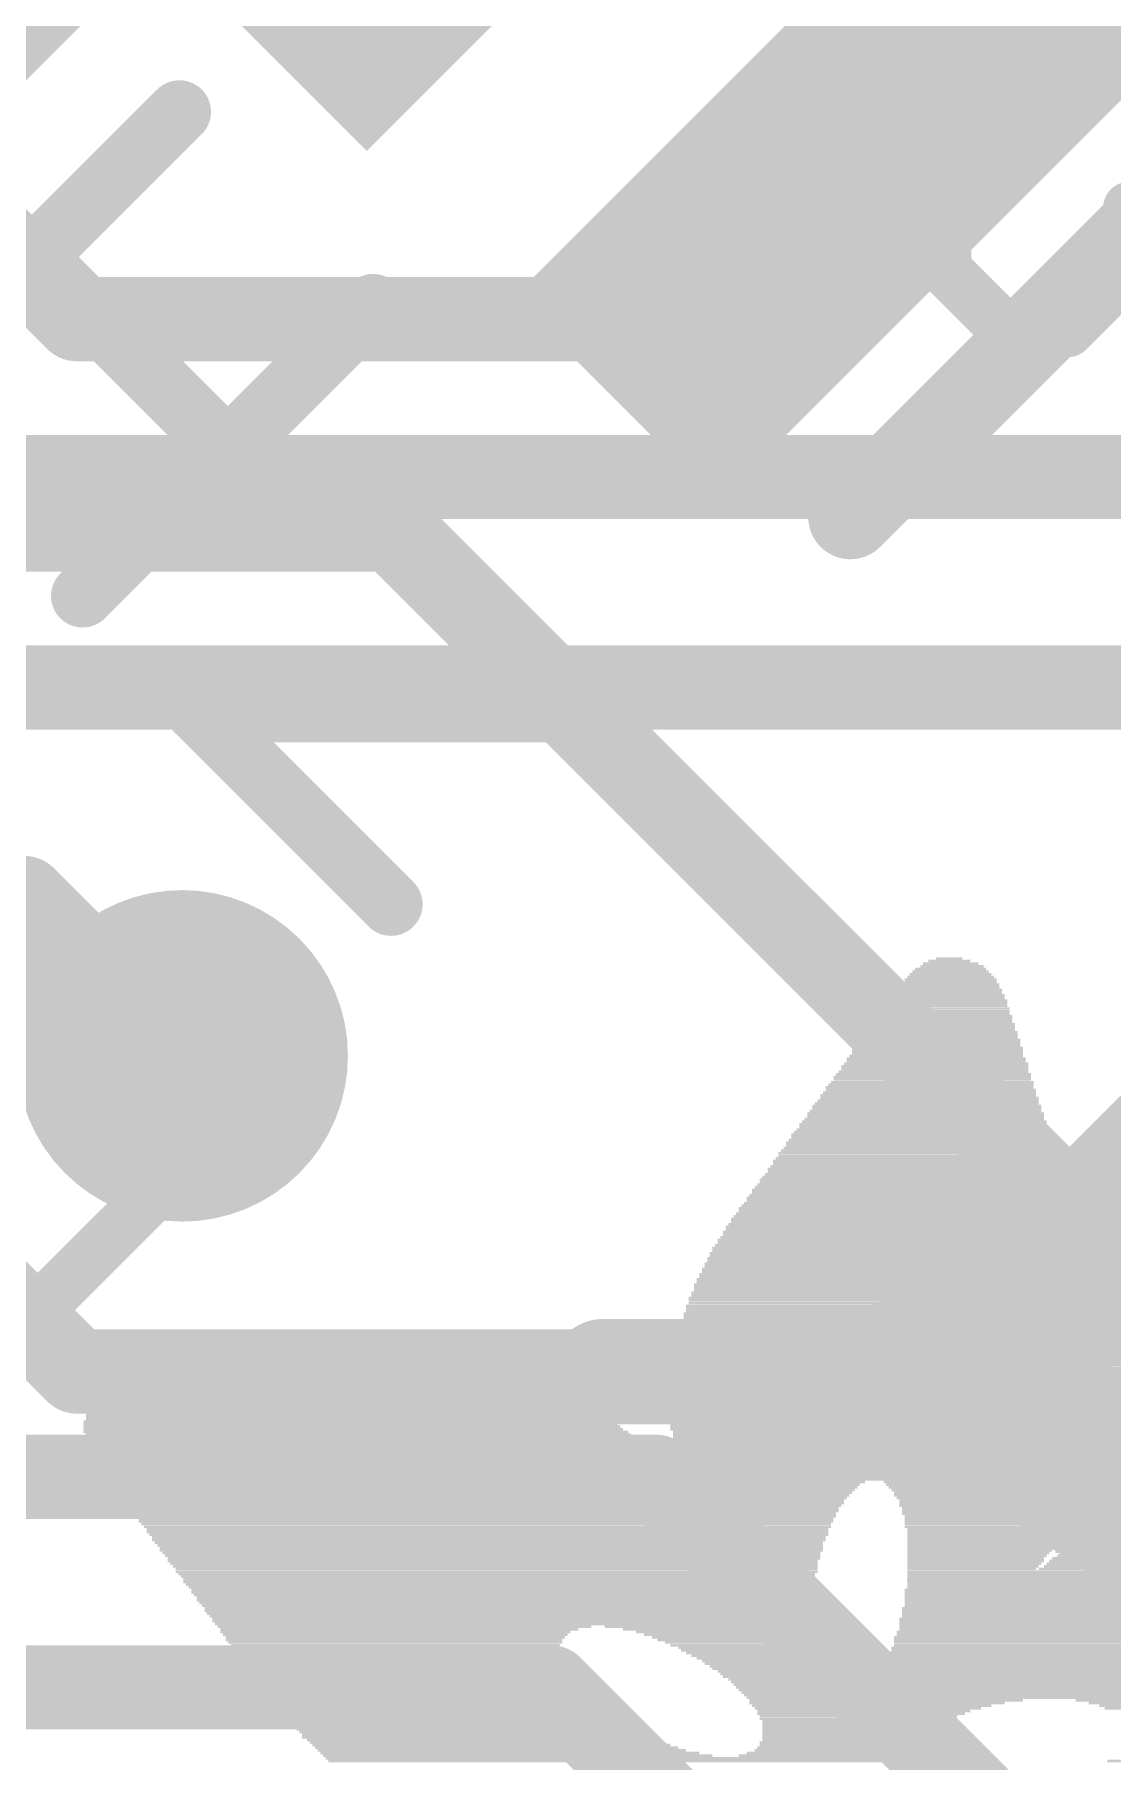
# Model space of a CAD drawing. Extents: x -0.1 to 35.7, y -0.1 to 17.9.
# Drawn here: x 24.028 to 26.629, y 7.568 to 11.736 of the extents above; entities that cross this region are included whole.
import ezdxf

# ---------------------------------------------------------------- set-up
doc = ezdxf.new("R2010")
doc.units = 0
for name, color, linetype in [('1', 12, 'CONTINUOUS'), ('16', 132, 'CONTINUOUS'), ('18', 110, 'CONTINUOUS'), ('21', 40, 'CONTINUOUS'), ('22', 6, 'CONTINUOUS')]:
    doc.layers.add(name, color=color, linetype=linetype)

# ---------------------------------------------------------------- blocks, each defined once
blk = doc.blocks.new('RECT')
blk.add_solid([(-0.5, -0.5), (0.5, -0.5), (-0.5, 0.5), (0.5, 0.5)])
blk = doc.blocks.new('ROUNDV')
at = {"const_width": 0.5}
blk.add_lwpolyline([(0, -0.25, 1), (0, 0.25, 1), (0, -0.25)], format="xyb", dxfattribs=at)

msp = doc.modelspace()

# ---------------------------------------------------------------- linework, layer by layer
at = {"layer": '1', "const_width": 0.2032}
for points in [[(23.5585, 11.6205), (24.13, 11.049)], [(25.6257, 11.049), (26.0317, 11.4551)], [(24.13, 11.049), (25.6257, 11.049)], [(23.6564, 10.541), (24.892, 10.541)], [(24.892, 10.541), (27.559, 7.874)], [(23.656, 9.8334), (24.2184, 9.271)], [(24.2184, 9.271), (24.384, 9.271)], [(23.8555, 8.255), (25.527, 8.255)], [(25.527, 8.255), (27.686, 6.096)], [(23.6564, 7.747), (25.273, 7.747)], [(25.273, 7.747), (27.178, 5.842)]]:
    msp.add_lwpolyline(points, dxfattribs=at)
at = {"layer": '1', "const_width": 0.1016}
for points in [[(26.0676, 11.4191, 1), (25.9958, 11.491)], [(24.13, 11.0998, 1), (24.13, 10.9982)], [(24.0941, 11.0131, 1), (24.1659, 11.0849)], [(25.5897, 11.0849, 1), (25.6616, 11.0131)], [(25.6257, 10.9982, 1), (25.6257, 11.0998)], [(24.9279, 10.5769, 1), (24.8561, 10.5051)], [(24.892, 10.4902, 1), (24.892, 10.5918)], [(24.2184, 9.3218, 1), (24.2184, 9.2202)], [(24.1825, 9.2351, 1), (24.2543, 9.3069)], [(24.384, 9.2202, 1), (24.384, 9.3218)], [(25.5629, 8.2909, 1), (25.4911, 8.2191)], [(25.527, 8.2042, 1), (25.527, 8.3058)], [(25.3089, 7.7829, 1), (25.2371, 7.7111)], [(25.273, 7.6962, 1), (25.273, 7.7978)]]:
    msp.add_lwpolyline(points, format="xyb", dxfattribs=at)
at = {"layer": '16'}
for points, const_width in [([(20.955, 10.668), (31.242, 10.668)], 0.2032), ([(20.828, 10.16), (28.956, 10.16)], 0.2032), ([(20.701, 9.652), (24.003, 9.652)], 0.2032), ([(24.003, 9.652), (24.384, 9.271)], 0.2032), ([(26.162, 8.509), (27.051, 9.398)], 0.254), ([(23.4315, 9.2075), (24.13, 8.509)], 0.2032), ([(25.4, 8.509), (26.162, 8.509)], 0.254), ([(24.13, 8.509), (25.4, 8.509)], 0.2032)]:
    msp.add_lwpolyline(points, dxfattribs=dict(at, const_width=const_width))
for points, const_width in [([(24.0389, 9.6879, 1), (23.9671, 9.6161)], 0.1016), ([(24.003, 9.6012, 1), (24.003, 9.7028)], 0.1016), ([(24.3481, 9.2351, 1), (24.4199, 9.3069)], 0.1016), ([(25.4, 8.5725, 1), (25.4, 8.4455)], 0.127), ([(26.162, 8.4455, 1), (26.162, 8.5725)], 0.127), ([(24.13, 8.5598, 1), (24.13, 8.4582)], 0.1016), ([(24.0941, 8.4731, 1), (24.1659, 8.5449)], 0.1016), ([(25.4, 8.4582, 1), (25.4, 8.5598)], 0.1016), ([(26.1171, 8.5539, 1), (26.2069, 8.4641)], 0.127)]:
    msp.add_lwpolyline(points, format="xyb", dxfattribs=dict(at, const_width=const_width))
at = {"layer": '21'}
for points, const_width in [([(24.1006, 11.8263), (23.3995, 11.1252)], 0.1524), ([(23.6764, 10.8484), (24.3774, 11.5494)], 0.1524), ([(26.9156, 11.4904), (25.9964, 10.5712)], 0.2032), ([(24.0269, 11.1989), (24.4943, 10.7315)], 0.1524), ([(24.8448, 11.0821), (24.1437, 10.381)], 0.1524), ([(24.8879, 10.5716), (25.3553, 10.1042)], 0.1524), ([(25.3553, 10.1042), (24.4206, 10.1042)], 0.1524), ([(24.4206, 10.1042), (24.8879, 9.6368)], 0.1524), ([(23.9565, 9.7097), (24.5222, 9.144)], 0.127), ([(24.5222, 9.144), (23.9565, 8.5783)], 0.127)]:
    msp.add_lwpolyline(points, dxfattribs=dict(at, const_width=const_width))
for points, const_width in [([(24.4044, 11.5225, 1), (24.3505, 11.5764)], 0.0762), ([(24.0538, 11.2259, 1), (23.9999, 11.172)], 0.0762), ([(24.8717, 11.0551, 1), (24.8178, 11.109)], 0.0762), ([(24.4673, 10.7046, 1), (24.5212, 10.7585)], 0.0762), ([(24.9149, 10.5985, 1), (24.861, 10.5446)], 0.0762), ([(25.9604, 10.6071, 1), (26.0323, 10.5353)], 0.1016), ([(24.1168, 10.408, 1), (24.1707, 10.3541)], 0.0762), ([(24.4475, 10.1311, 1), (24.3936, 10.0772)], 0.0762), ([(24.4206, 10.1423, 1), (24.4206, 10.0661)], 0.0762), ([(25.3553, 10.0661, 1), (25.3553, 10.1423)], 0.0762), ([(25.3284, 10.0772, 1), (25.3822, 10.1311)], 0.0762), ([(24.861, 9.6099, 1), (24.9149, 9.6638)], 0.0762), ([(24.5446, 9.1215, 1), (24.4997, 9.1665)], 0.0635), ([(24.4997, 9.1215, 1), (24.5446, 9.1665)], 0.0635)]:
    msp.add_lwpolyline(points, format="xyb", dxfattribs=dict(at, const_width=const_width))
at = {"layer": '22', "const_width": 0.127}
for points in [[(26.373, 11.6142), (26.2247, 11.4659)], [(26.2247, 11.4659), (26.2247, 11.1693)], [(26.6696, 11.1693), (26.6696, 11.3176)], [(26.2247, 11.1693), (26.373, 11.0211)], [(26.5213, 11.0211), (26.6696, 11.1693)], [(26.6696, 11.1693), (26.8179, 11.0211)], [(26.373, 11.0211), (26.5213, 11.0211)]]:
    msp.add_lwpolyline(points, dxfattribs=at)
at = {"layer": '22', "const_width": 0.0635}
for points in [[(26.3955, 11.5918, 1), (26.3506, 11.6367)], [(26.2565, 11.4659, 1), (26.193, 11.4659)], [(26.2023, 11.4884, 1), (26.2472, 11.4435)], [(26.7014, 11.3176, 1), (26.6379, 11.3176)], [(26.2472, 11.1918, 1), (26.2023, 11.1469)], [(26.6921, 11.1918, 1), (26.6472, 11.1469)], [(26.6921, 11.1469, 1), (26.6472, 11.1918)], [(26.193, 11.1693, 1), (26.2565, 11.1693)], [(26.6379, 11.1693, 1), (26.7014, 11.1693)], [(26.373, 11.0528, 1), (26.373, 10.9893)], [(26.3506, 10.9986, 1), (26.3955, 11.0435)], [(26.4989, 11.0435, 1), (26.5438, 10.9986)], [(26.5213, 10.9893, 1), (26.5213, 11.0528)]]:
    msp.add_lwpolyline(points, format="xyb", dxfattribs=at)

# ---------------------------------------------------------------- block references
at = {"layer": '1', "xscale": 0.7, "yscale": 1.7, "rotation": 315}
for p in [(25.1832, 12.3036), (26.0317, 11.4551)]:
    msp.add_blockref('RECT', p, dxfattribs=at)
at = {"layer": '18', "xscale": 0.8001, "yscale": 0.8001}
msp.add_blockref('ROUNDV', (24.384, 9.271), dxfattribs=at)
msp.add_blockref('ROUNDV', (24.384, 9.271), dxfattribs=at)
at = {"layer": '21'}
for p, xscale, yscale in [((26.2351, 9.506), 0.0635, 0.0063), ((26.2382, 9.4615), 0.2096, 0.0064), ((26.2382, 9.4679), 0.1968, 0.0063), ((26.2382, 9.4742), 0.1842, 0.0064), ((26.2382, 9.4806), 0.1714, 0.0063), ((26.2414, 9.4869), 0.1524, 0.0064), ((26.2382, 9.4932), 0.1334, 0.0063), ((26.235, 9.4996), 0.1016, 0.0064), ((26.2319, 9.4234), 0.2603, 0.0064), ((26.2351, 9.417), 0.2667, 0.0063), ((26.235, 9.4298), 0.254, 0.0063), ((26.2351, 9.4361), 0.2413, 0.0064), ((26.2382, 9.4425), 0.235, 0.0063), ((26.2382, 9.4551), 0.2222, 0.0063), ((26.2382, 9.4488), 0.2222, 0.0064), ((26.2255, 9.3789), 0.3112, 0.0063), ((26.2287, 9.3853), 0.3048, 0.0064), ((26.2287, 9.398), 0.2921, 0.0064), ((26.2287, 9.3917), 0.2921, 0.0063), ((26.2319, 9.4044), 0.2857, 0.0063), ((26.2319, 9.4107), 0.2731, 0.0064), ((26.216, 9.3345), 0.3556, 0.0064), ((26.2192, 9.3408), 0.3493, 0.0063), ((26.2192, 9.3536), 0.3365, 0.0063), ((26.2224, 9.3472), 0.3429, 0.0064), ((26.2223, 9.3599), 0.3302, 0.0064), ((26.2255, 9.3663), 0.3238, 0.0063), ((26.2255, 9.3726), 0.3112, 0.0064), ((26.2096, 9.2964), 0.3937, 0.0064), ((26.2128, 9.3091), 0.3874, 0.0064), ((26.2128, 9.3027), 0.3874, 0.0063), ((26.2128, 9.3155), 0.3746, 0.0063), ((26.216, 9.3282), 0.3683, 0.0063), ((26.216, 9.3218), 0.3683, 0.0064), ((26.2033, 9.252), 0.4445, 0.0063), ((26.2033, 9.2646), 0.4318, 0.0063), ((26.2033, 9.2583), 0.4318, 0.0064), ((26.2033, 9.271), 0.4191, 0.0064), ((26.2065, 9.2837), 0.4127, 0.0064), ((26.2065, 9.2774), 0.4127, 0.0063), ((26.2096, 9.2901), 0.4064, 0.0063), ((26.1938, 9.2202), 0.4763, 0.0064), ((26.1938, 9.2139), 0.4763, 0.0063), ((26.197, 9.2265), 0.4699, 0.0063), ((26.1969, 9.2329), 0.4572, 0.0064), ((26.2001, 9.2456), 0.4508, 0.0064), ((26.2001, 9.2393), 0.4508, 0.0063), ((26.1874, 9.1694), 0.527, 0.0064), ((26.1843, 9.1758), 0.5207, 0.0063), ((26.1874, 9.1821), 0.5144, 0.0064), ((26.1874, 9.1948), 0.5016, 0.0064), ((26.1906, 9.1884), 0.508, 0.0063), ((26.1906, 9.2012), 0.4953, 0.0063), ((26.1938, 9.2075), 0.4889, 0.0064), ((26.1779, 9.1313), 0.5715, 0.0064), ((26.1779, 9.1377), 0.5588, 0.0063), ((26.1811, 9.1504), 0.5525, 0.0063), ((26.1811, 9.144), 0.5525, 0.0064), ((26.1811, 9.1567), 0.5397, 0.0064), ((26.1842, 9.1631), 0.5334, 0.0063), ((26.1684, 9.0869), 0.6159, 0.0063), ((26.1715, 9.0932), 0.6096, 0.0064), ((26.1715, 9.1059), 0.5969, 0.0064), ((26.1715, 9.0996), 0.5969, 0.0063), ((26.1747, 9.1123), 0.5906, 0.0063), ((26.1747, 9.1186), 0.5778, 0.0064), ((26.1779, 9.125), 0.5715, 0.0063), ((26.1588, 9.0424), 0.6604, 0.0064), ((26.162, 9.0488), 0.654, 0.0063), ((26.162, 9.0615), 0.6414, 0.0063), ((26.162, 9.0551), 0.6414, 0.0064), ((26.1652, 9.0678), 0.635, 0.0064), ((26.1652, 9.0805), 0.6223, 0.0064), ((26.1684, 9.0742), 0.6287, 0.0063), ((26.1525, 9.0043), 0.6985, 0.0064), ((26.1525, 9.017), 0.6858, 0.0064), ((26.1557, 9.0107), 0.6921, 0.0063), ((26.1557, 9.0234), 0.6795, 0.0063), ((26.1557, 9.0361), 0.6667, 0.0063), ((26.1589, 9.0297), 0.6731, 0.0064), ((26.143, 8.9599), 0.7429, 0.0063), ((26.1461, 8.9726), 0.7366, 0.0063), ((26.1461, 8.9662), 0.7366, 0.0064), ((26.1462, 8.9789), 0.7239, 0.0064), ((26.1493, 8.9853), 0.7176, 0.0063), ((26.1493, 8.998), 0.7048, 0.0063), ((26.1525, 8.9916), 0.7112, 0.0064), ((26.1366, 8.9281), 0.781, 0.0064), ((26.1366, 8.9218), 0.781, 0.0063), ((26.1366, 8.9345), 0.7684, 0.0063), ((26.1398, 8.9472), 0.762, 0.0063), ((26.1398, 8.9408), 0.762, 0.0064), ((26.143, 8.9535), 0.7557, 0.0064), ((26.1239, 8.8773), 0.8318, 0.0064), ((26.1271, 8.8837), 0.8255, 0.0063), ((26.1303, 8.89), 0.8191, 0.0064), ((26.1303, 8.9027), 0.8065, 0.0064), ((26.1303, 8.8963), 0.8065, 0.0063), ((26.1334, 8.9091), 0.8001, 0.0063), ((26.1366, 8.9154), 0.7938, 0.0064), ((26.1207, 8.8456), 0.8636, 0.0063), ((26.1207, 8.8392), 0.8636, 0.0064), ((26.1208, 8.8582), 0.8509, 0.0063), ((26.1239, 8.8519), 0.8572, 0.0064), ((26.1239, 8.8646), 0.8446, 0.0064), ((26.1271, 8.871), 0.8382, 0.0063), ((26.1144, 8.7948), 0.9144, 0.0063), ((26.1144, 8.8075), 0.9017, 0.0063), ((26.1144, 8.8011), 0.9017, 0.0064), ((26.1176, 8.8138), 0.8953, 0.0064), ((26.1176, 8.8265), 0.8827, 0.0064), ((26.1176, 8.8201), 0.8827, 0.0063), ((26.1208, 8.8329), 0.8763, 0.0063), ((26.108, 8.7567), 0.9398, 0.0063), ((26.1112, 8.7503), 0.9462, 0.0064), ((26.1112, 8.7694), 0.9334, 0.0063), ((26.1112, 8.763), 0.9334, 0.0064), ((26.1112, 8.782), 0.9208, 0.0063), ((26.1144, 8.7757), 0.9271, 0.0064), ((26.1144, 8.7884), 0.9144, 0.0064), ((26.1049, 8.7186), 0.9715, 0.0063), ((26.1081, 8.7122), 0.9779, 0.0064), ((26.108, 8.7313), 0.9652, 0.0063), ((26.108, 8.7249), 0.9652, 0.0064), ((26.1112, 8.7376), 0.9588, 0.0064), ((26.1081, 8.7439), 0.9525, 0.0063), ((26.1017, 8.6677), 1.0033, 0.0063), ((26.1049, 8.6868), 0.9969, 0.0064), ((26.1049, 8.6805), 0.9969, 0.0063), ((26.1049, 8.6741), 0.9969, 0.0064), ((26.108, 8.6932), 0.9906, 0.0063), ((26.1049, 8.6995), 0.9843, 0.0064), ((26.1081, 8.7058), 0.9779, 0.0063), ((26.1017, 8.6296), 1.0287, 0.0063), ((26.1017, 8.6487), 1.016, 0.0064), ((26.1017, 8.6424), 1.016, 0.0063), ((26.1017, 8.636), 1.016, 0.0064), ((26.1049, 8.6614), 1.0097, 0.0064), ((26.1049, 8.6551), 1.0097, 0.0063), ((26.0985, 8.5852), 1.0478, 0.0064), ((26.0985, 8.6106), 1.035, 0.0064), ((26.0985, 8.6043), 1.035, 0.0063), ((26.0985, 8.5979), 1.035, 0.0064), ((26.1017, 8.5915), 1.0414, 0.0063), ((26.1017, 8.6233), 1.0287, 0.0064), ((26.1017, 8.617), 1.0287, 0.0063), ((26.0953, 8.5534), 1.0541, 0.0063), ((26.0953, 8.5471), 1.0541, 0.0064), ((26.0985, 8.5789), 1.0478, 0.0063), ((26.0985, 8.5725), 1.0478, 0.0064), ((26.0985, 8.5662), 1.0478, 0.0063), ((26.0985, 8.5598), 1.0478, 0.0064), ((24.673, 8.5027), 0.8763, 0.0063), ((24.6571, 8.509), 0.7937, 0.0064), ((26.0953, 8.5217), 1.0668, 0.0064), ((26.0953, 8.5153), 1.0668, 0.0063), ((26.0953, 8.509), 1.0668, 0.0064), ((26.0953, 8.5027), 1.0668, 0.0063), ((26.0953, 8.5408), 1.0541, 0.0063), ((26.0953, 8.5344), 1.0541, 0.0064), ((26.0953, 8.5281), 1.0541, 0.0063), ((24.7333, 8.4582), 1.1113, 0.0064), ((24.7174, 8.4709), 1.0668, 0.0064), ((24.7269, 8.4646), 1.0858, 0.0063), ((24.711, 8.4772), 1.0414, 0.0063), ((24.7015, 8.4836), 1.0096, 0.0064), ((24.6952, 8.49), 0.9715, 0.0063), ((24.6857, 8.4963), 0.9271, 0.0064), ((26.0953, 8.4963), 1.0668, 0.0064), ((26.0953, 8.49), 1.0668, 0.0063), ((26.0953, 8.4836), 1.0668, 0.0064), ((26.0953, 8.4772), 1.0668, 0.0063), ((26.0953, 8.4709), 1.0668, 0.0064), ((26.0953, 8.4646), 1.0668, 0.0063), ((26.0953, 8.4582), 1.0668, 0.0064), ((24.7523, 8.4328), 1.1874, 0.0064), ((24.765, 8.4201), 1.2128, 0.0064), ((24.7587, 8.4265), 1.2001, 0.0063), ((24.7491, 8.4391), 1.1684, 0.0063), ((24.7365, 8.4519), 1.1303, 0.0063), ((24.746, 8.4455), 1.1493, 0.0064), ((26.0953, 8.4519), 1.0668, 0.0063), ((26.0953, 8.4455), 1.0668, 0.0064), ((26.0953, 8.4391), 1.0668, 0.0063), ((26.0922, 8.4328), 1.0605, 0.0064), ((26.0922, 8.4265), 1.0605, 0.0063), ((26.0922, 8.4201), 1.0605, 0.0064), ((24.7841, 8.3884), 1.2763, 0.0063), ((24.7904, 8.382), 1.289, 0.0064), ((24.7936, 8.3757), 1.2954, 0.0063), ((24.7682, 8.4138), 1.2319, 0.0063), ((24.7745, 8.4074), 1.2446, 0.0064), ((24.7777, 8.401), 1.251, 0.0063), ((24.7841, 8.3947), 1.2637, 0.0064), ((26.0922, 8.4138), 1.0605, 0.0063), ((26.0922, 8.4074), 1.0605, 0.0064), ((26.0922, 8.401), 1.0605, 0.0063), ((26.0922, 8.3947), 1.0605, 0.0064), ((26.0922, 8.3884), 1.0605, 0.0063), ((26.0922, 8.382), 1.0605, 0.0064), ((26.0922, 8.3757), 1.0605, 0.0063), ((24.8031, 8.3629), 1.3144, 0.0063), ((24.7968, 8.3693), 1.3017, 0.0064), ((24.8095, 8.3566), 1.3145, 0.0064), ((24.8126, 8.3503), 1.3208, 0.0063), ((24.8158, 8.3439), 1.3272, 0.0064), ((24.819, 8.3376), 1.3335, 0.0063), ((26.089, 8.3693), 1.0541, 0.0064), ((26.0922, 8.3629), 1.0477, 0.0063), ((26.0922, 8.3566), 1.0477, 0.0064), ((26.0922, 8.3503), 1.0477, 0.0063), ((26.0922, 8.3439), 1.0477, 0.0064), ((26.089, 8.3376), 1.0414, 0.0063), ((24.8254, 8.3312), 1.3335, 0.0064), ((24.8285, 8.3248), 1.3398, 0.0063), ((24.8348, 8.3185), 1.3399, 0.0064), ((24.838, 8.3122), 1.3462, 0.0063), ((24.8444, 8.3058), 1.3462, 0.0064), ((24.8476, 8.2995), 1.3525, 0.0063), ((24.8539, 8.2931), 1.3526, 0.0064), ((26.0922, 8.3312), 1.0351, 0.0064), ((26.0922, 8.3248), 1.0351, 0.0063), ((26.0922, 8.3185), 1.0351, 0.0064), ((26.089, 8.3122), 1.0287, 0.0063), ((26.0922, 8.3058), 1.0223, 0.0064), ((26.0922, 8.2995), 1.0223, 0.0063), ((26.0922, 8.2931), 1.0223, 0.0064), ((24.8571, 8.2867), 1.3589, 0.0063), ((24.8635, 8.2804), 1.3589, 0.0064), ((24.8666, 8.2741), 1.3526, 0.0063), ((24.8729, 8.2677), 1.3525, 0.0064), ((24.8762, 8.2614), 1.3589, 0.0063), ((24.8825, 8.255), 1.3589, 0.0064), ((26.089, 8.2867), 1.016, 0.0063), ((26.0922, 8.2804), 1.0097, 0.0064), ((26.0922, 8.2741), 1.0097, 0.0063), ((26.089, 8.2677), 1.0033, 0.0064), ((26.0922, 8.2614), 0.9969, 0.0063), ((26.0922, 8.255), 0.9969, 0.0064), ((24.8857, 8.2486), 1.3525, 0.0063), ((24.8889, 8.2423), 1.3589, 0.0064), ((24.8952, 8.236), 1.3589, 0.0063), ((24.8984, 8.2296), 1.3525, 0.0064), ((24.9047, 8.2233), 1.3526, 0.0063), ((24.9078, 8.2169), 1.3589, 0.0064), ((24.911, 8.2105), 1.3525, 0.0063), ((26.089, 8.2486), 0.9906, 0.0063), ((25.8159, 8.2423), 0.4318, 0.0064), ((25.8096, 8.236), 0.4191, 0.0063), ((25.8096, 8.2296), 0.4064, 0.0064), ((25.8064, 8.2233), 0.4, 0.0063), ((25.8033, 8.2169), 0.3937, 0.0064), ((25.8032, 8.2105), 0.381, 0.0063), ((26.3303, 8.2423), 0.508, 0.0064), ((26.3302, 8.236), 0.4953, 0.0063), ((26.3335, 8.2296), 0.4889, 0.0064), ((26.3366, 8.2233), 0.4826, 0.0063), ((26.3367, 8.2169), 0.4699, 0.0064), ((26.3367, 8.2105), 0.4699, 0.0063), ((24.9174, 8.2042), 1.3526, 0.0064), ((24.9206, 8.1979), 1.3589, 0.0063), ((24.9238, 8.1915), 1.3525, 0.0064), ((24.9301, 8.1852), 1.3526, 0.0063), ((24.9365, 8.1788), 1.3525, 0.0064), ((24.9365, 8.1724), 1.3525, 0.0063), ((25.8001, 8.2042), 0.3747, 0.0064), ((25.7969, 8.1979), 0.3683, 0.0063), ((25.7969, 8.1852), 0.3556, 0.0063), ((25.7937, 8.1788), 0.3492, 0.0064), ((25.8001, 8.1915), 0.3619, 0.0064), ((25.7969, 8.1724), 0.3429, 0.0063), ((26.3366, 8.2042), 0.4572, 0.0064), ((26.3398, 8.1979), 0.4508, 0.0063), ((26.3367, 8.1915), 0.4445, 0.0064), ((26.3367, 8.1852), 0.4445, 0.0063), ((26.3366, 8.1788), 0.4318, 0.0064), ((26.3366, 8.1724), 0.4318, 0.0063), ((24.9428, 8.1661), 1.3526, 0.0064), ((24.9491, 8.1598), 1.3525, 0.0063), ((25.1174, 8.1534), 1.6764, 0.0064), ((25.1174, 8.1471), 1.6764, 0.0063), ((25.1175, 8.1407), 1.6637, 0.0064), ((25.1206, 8.1343), 1.6574, 0.0063), ((25.1206, 8.128), 1.6446, 0.0064), ((25.7937, 8.1661), 0.3366, 0.0064), ((25.7969, 8.1598), 0.3302, 0.0063), ((26.3335, 8.1661), 0.4255, 0.0064), ((26.3303, 8.1471), 0.4064, 0.0063), ((26.3271, 8.1407), 0.4, 0.0064), ((26.3271, 8.1343), 0.4, 0.0063), ((26.3335, 8.1598), 0.4127, 0.0063), ((26.3335, 8.1534), 0.4127, 0.0064), ((26.3271, 8.128), 0.3874, 0.0064), ((26.9367, 8.128), 0.7176, 0.0064), ((26.9304, 8.1343), 0.6795, 0.0063), ((26.9272, 8.1407), 0.6477, 0.0064), ((26.924, 8.1471), 0.616, 0.0063), ((26.9177, 8.1534), 0.5905, 0.0064), ((25.1206, 8.1217), 1.6446, 0.0063), ((25.1238, 8.1153), 1.6383, 0.0064), ((25.1238, 8.109), 1.6256, 0.0063), ((25.1238, 8.1026), 1.6256, 0.0064), ((25.1238, 8.0962), 1.6129, 0.0063), ((25.127, 8.0899), 1.6065, 0.0064), ((25.1301, 8.0836), 1.6002, 0.0063), ((26.3239, 8.1217), 0.381, 0.0063), ((26.3208, 8.1153), 0.3747, 0.0064), ((26.3208, 8.109), 0.3747, 0.0063), ((26.3176, 8.1026), 0.3683, 0.0064), ((26.3144, 8.0962), 0.362, 0.0063), ((26.3112, 8.0899), 0.3556, 0.0064), ((26.3112, 8.0836), 0.3556, 0.0063), ((26.9748, 8.0836), 0.9208, 0.0063), ((26.9685, 8.0899), 0.8827, 0.0064), ((26.9621, 8.0962), 0.8572, 0.0063), ((26.9558, 8.1026), 0.8319, 0.0064), ((26.9526, 8.109), 0.8001, 0.0063), ((26.9463, 8.1153), 0.7747, 0.0064), ((26.9399, 8.1217), 0.7366, 0.0063), ((25.1301, 8.0772), 1.6002, 0.0064), ((25.1302, 8.0709), 1.5875, 0.0063), ((25.1333, 8.0645), 1.5812, 0.0064), ((25.1365, 8.0582), 1.5748, 0.0063), ((25.1333, 8.0518), 1.5684, 0.0064), ((25.1364, 8.0455), 1.5621, 0.0063), ((26.3081, 8.0772), 0.3493, 0.0064), ((26.3049, 8.0709), 0.3429, 0.0063), ((26.3017, 8.0645), 0.3366, 0.0064), ((26.2985, 8.0582), 0.3302, 0.0063), ((26.2985, 8.0518), 0.3302, 0.0064), ((26.2954, 8.0455), 0.3239, 0.0063), ((27.0129, 8.0455), 1.0858, 0.0063), ((27.0034, 8.0518), 1.0541, 0.0064), ((26.9971, 8.0582), 1.0287, 0.0063), ((26.9939, 8.0645), 0.9969, 0.0064), ((26.9875, 8.0709), 0.9716, 0.0063), ((26.978, 8.0772), 0.9398, 0.0064), ((25.1396, 8.0391), 1.5557, 0.0064), ((25.1428, 8.0328), 1.5494, 0.0063), ((25.1428, 8.0264), 1.5494, 0.0064), ((25.1429, 8.0201), 1.5367, 0.0063), ((25.146, 8.0137), 1.5304, 0.0064), ((25.1492, 8.0074), 1.524, 0.0063), ((25.1492, 8.001), 1.524, 0.0064), ((26.2922, 8.0391), 0.3175, 0.0064), ((26.289, 8.0328), 0.3112, 0.0063), ((26.8732, 8.0264), 1.4796, 0.0064), ((26.8796, 8.0201), 1.4923, 0.0063), ((26.8923, 8.0137), 1.5177, 0.0064), ((26.9017, 8.0074), 1.5367, 0.0063), ((26.9113, 8.001), 1.5558, 0.0064), ((27.0224, 8.0328), 1.143, 0.0063), ((27.016, 8.0391), 1.1049, 0.0064), ((25.1524, 7.9947), 1.5177, 0.0063), ((25.1556, 7.9883), 1.5113, 0.0064), ((25.1555, 7.982), 1.4986, 0.0063), ((25.1555, 7.9756), 1.4986, 0.0064), ((25.1587, 7.9693), 1.4922, 0.0063), ((25.1619, 7.9629), 1.4859, 0.0064), ((26.9367, 7.982), 1.6192, 0.0063), ((26.9494, 7.9756), 1.6446, 0.0064), ((26.959, 7.9693), 1.6637, 0.0063), ((26.9685, 7.9629), 1.6827, 0.0064), ((26.9208, 7.9947), 1.5748, 0.0063), ((26.9335, 7.9883), 1.6002, 0.0064), ((25.1619, 7.9566), 1.4859, 0.0063), ((25.1651, 7.9502), 1.4795, 0.0064), ((25.1682, 7.9439), 1.4732, 0.0063), ((25.1714, 7.9375), 1.4668, 0.0064), ((25.1714, 7.9312), 1.4668, 0.0063), ((25.1745, 7.9248), 1.4605, 0.0064), ((25.1777, 7.9184), 1.4541, 0.0063), ((26.997, 7.9312), 1.7526, 0.0063), ((27.0002, 7.9248), 1.759, 0.0064), ((27.0066, 7.9184), 1.7717, 0.0063), ((26.9907, 7.9375), 1.7399, 0.0064), ((26.9748, 7.9566), 1.6954, 0.0063), ((26.9907, 7.9439), 1.7272, 0.0063), ((26.9844, 7.9502), 1.7145, 0.0064), ((25.1809, 7.9121), 1.4478, 0.0064), ((25.1809, 7.9058), 1.4478, 0.0063), ((25.1841, 7.8994), 1.4414, 0.0064), ((24.9206, 7.8931), 0.9017, 0.0063), ((24.9079, 7.8867), 0.8636, 0.0064), ((24.8984, 7.8803), 0.8445, 0.0063), ((25.654, 7.8931), 0.5016, 0.0063), ((25.6762, 7.8867), 0.4572, 0.0064), ((25.6921, 7.8803), 0.4254, 0.0063), ((27.0097, 7.8803), 1.8034, 0.0063), ((27.0066, 7.9121), 1.7843, 0.0064), ((27.0066, 7.9058), 1.7843, 0.0063), ((27.0098, 7.8994), 1.7907, 0.0064), ((27.0129, 7.8931), 1.797, 0.0063), ((27.0129, 7.8867), 1.797, 0.0064), ((24.8984, 7.874), 0.8319, 0.0064), ((24.8984, 7.8677), 0.8191, 0.0063), ((24.8952, 7.8613), 0.8128, 0.0064), ((24.8984, 7.855), 0.8065, 0.0063), ((24.8984, 7.8486), 0.7937, 0.0064), ((24.9015, 7.8422), 0.7874, 0.0063), ((24.9015, 7.8359), 0.7874, 0.0064), ((25.7016, 7.874), 0.4064, 0.0064), ((25.7111, 7.8677), 0.3873, 0.0063), ((25.7175, 7.8613), 0.3746, 0.0064), ((25.727, 7.855), 0.3556, 0.0063), ((25.7334, 7.8486), 0.3429, 0.0064), ((25.7429, 7.8422), 0.3238, 0.0063), ((25.7461, 7.8359), 0.3175, 0.0064), ((27.0097, 7.8422), 1.8288, 0.0063), ((27.0097, 7.8359), 1.8288, 0.0064), ((27.0098, 7.8677), 1.8161, 0.0063), ((27.0098, 7.8613), 1.8161, 0.0064), ((27.0129, 7.855), 1.8224, 0.0063), ((27.0129, 7.8486), 1.8224, 0.0064), ((27.0129, 7.874), 1.8098, 0.0064), ((24.9047, 7.8296), 0.781, 0.0063), ((24.9078, 7.8232), 0.7747, 0.0064), ((24.9143, 7.8169), 0.7747, 0.0063), ((24.9143, 7.8105), 0.7747, 0.0064), ((24.9174, 7.8042), 0.7684, 0.0063), ((24.9238, 7.7978), 0.7683, 0.0064), ((24.9269, 7.7915), 0.762, 0.0063), ((25.7524, 7.8296), 0.3048, 0.0063), ((25.762, 7.8232), 0.2985, 0.0064), ((25.7683, 7.8169), 0.2858, 0.0063), ((25.7747, 7.8105), 0.2731, 0.0064), ((25.7779, 7.8042), 0.2667, 0.0063), ((25.7873, 7.7978), 0.2603, 0.0064), ((25.7905, 7.7915), 0.254, 0.0063), ((26.997, 7.7915), 1.8542, 0.0063), ((27.0002, 7.8042), 1.8478, 0.0063), ((27.0002, 7.7978), 1.8478, 0.0064), ((27.0034, 7.8169), 1.8415, 0.0063), ((27.0034, 7.8105), 1.8415, 0.0064), ((27.0066, 7.8296), 1.8351, 0.0063), ((27.0066, 7.8232), 1.8351, 0.0064), ((24.9301, 7.7851), 0.7684, 0.0064), ((24.9365, 7.7788), 0.7683, 0.0063), ((24.9396, 7.7724), 0.762, 0.0064), ((24.9428, 7.7661), 0.7684, 0.0063), ((24.9491, 7.7597), 0.7683, 0.0064), ((24.9555, 7.7534), 0.7684, 0.0063), ((25.7969, 7.7851), 0.2413, 0.0064), ((25.8001, 7.7788), 0.2349, 0.0063), ((25.8064, 7.7724), 0.235, 0.0064), ((25.8128, 7.7661), 0.2223, 0.0063), ((25.8191, 7.7597), 0.2222, 0.0064), ((25.8223, 7.7534), 0.2159, 0.0063), ((26.9748, 7.7534), 1.8606, 0.0063), ((26.9811, 7.7597), 1.8605, 0.0064), ((26.9843, 7.7661), 1.8542, 0.0063), ((26.9907, 7.7788), 1.8542, 0.0063), ((26.9907, 7.7724), 1.8542, 0.0064), ((26.997, 7.7851), 1.8542, 0.0064), ((24.9587, 7.747), 0.762, 0.0064), ((24.9651, 7.7407), 0.7747, 0.0063), ((24.9682, 7.7343), 0.7684, 0.0064), ((24.9778, 7.728), 0.7747, 0.0063), ((24.984, 7.7216), 0.7747, 0.0064), ((24.9872, 7.7153), 0.7811, 0.0063), ((24.9936, 7.7089), 0.781, 0.0064), ((25.8286, 7.747), 0.2159, 0.0064), ((25.8318, 7.7407), 0.2096, 0.0063), ((25.8382, 7.7343), 0.2095, 0.0064), ((25.8445, 7.728), 0.2096, 0.0063), ((25.8541, 7.7216), 0.2159, 0.0064), ((25.8667, 7.7153), 0.2286, 0.0063), ((26.0604, 7.7089), 0.616, 0.0064), ((26.2001, 7.7153), 0.4254, 0.0063), ((26.9463, 7.7216), 1.8669, 0.0064), ((26.9526, 7.728), 1.8669, 0.0063), ((26.9653, 7.7407), 1.8669, 0.0063), ((26.9621, 7.7343), 1.8606, 0.0064), ((26.9748, 7.747), 1.8606, 0.0064), ((27.2066, 7.7153), 1.3335, 0.0063), ((27.2193, 7.7089), 1.2954, 0.0064), ((25, 7.7026), 0.7811, 0.0063), ((25.0063, 7.6962), 0.781, 0.0064), ((25.0127, 7.6899), 0.7937, 0.0063), ((25.019, 7.6835), 0.7938, 0.0064), ((25.0286, 7.6772), 0.8001, 0.0063), ((25.0349, 7.6708), 0.8001, 0.0064), ((26.0477, 7.7026), 0.5778, 0.0063), ((26.0382, 7.6962), 0.5461, 0.0064), ((26.0223, 7.6835), 0.5016, 0.0064), ((26.0287, 7.6899), 0.5143, 0.0063), ((26.016, 7.6772), 0.4763, 0.0063), ((26.0096, 7.6708), 0.4636, 0.0064), ((27.2257, 7.7026), 1.2573, 0.0063), ((27.2288, 7.6962), 1.2382, 0.0064), ((25.0444, 7.6645), 0.8064, 0.0063), ((25.0539, 7.6581), 0.8128, 0.0064), ((25.0603, 7.6518), 0.8128, 0.0063), ((25.0698, 7.6454), 0.8192, 0.0064), ((25.0794, 7.6391), 0.8255, 0.0063), ((25.0952, 7.6264), 0.8446, 0.0063), ((25.0889, 7.6327), 0.8319, 0.0064), ((26.0001, 7.6581), 0.4318, 0.0064), ((25.9874, 7.6454), 0.4064, 0.0064), ((25.9842, 7.6391), 0.4, 0.0063), ((25.9747, 7.6264), 0.381, 0.0063), ((26.0033, 7.6645), 0.4381, 0.0063), ((25.9938, 7.6518), 0.4191, 0.0063), ((25.9779, 7.6327), 0.3873, 0.0064), ((25.1079, 7.62), 0.8446, 0.0064), ((25.1206, 7.6137), 0.8572, 0.0063), ((25.1301, 7.6073), 0.8636, 0.0064), ((25.1429, 7.601), 0.8763, 0.0063), ((25.1555, 7.5946), 0.889, 0.0064), ((25.1746, 7.5883), 0.9144, 0.0063), ((25.9429, 7.5883), 0.3937, 0.0063), ((25.9525, 7.5946), 0.3747, 0.0064), ((25.9588, 7.601), 0.3746, 0.0063), ((25.9652, 7.6137), 0.3747, 0.0063), ((25.962, 7.6073), 0.3683, 0.0064), ((25.9715, 7.62), 0.3746, 0.0064), ((25.1936, 7.5819), 0.9398, 0.0064), ((25.4318, 7.5756), 1.4033, 0.0063), ((25.4349, 7.5692), 1.397, 0.0064), ((25.9302, 7.5819), 0.4064, 0.0064), ((27.1463, 7.5692), 1.0605, 0.0064)]:
    msp.add_blockref('RECT', p, dxfattribs=dict(at, xscale=xscale, yscale=yscale))
at = {"layer": '22', "rotation": 180}
for p, xscale, yscale in [((27.1882, 8.8367), 1.3335, 0.0076), ((27.192, 8.8443), 1.2954, 0.0076), ((27.2034, 8.8519), 1.2573, 0.0076), ((27.211, 8.8595), 1.2268, 0.0076), ((27.2187, 8.8672), 1.1963, 0.0077), ((27.3406, 8.791), 1.9279, 0.0077), ((27.3558, 8.7986), 1.8974, 0.0076), ((27.3673, 8.8062), 1.8745, 0.0076), ((27.1653, 8.8138), 1.425, 0.0076), ((27.1729, 8.8214), 1.3944, 0.0076), ((27.1805, 8.8291), 1.364, 0.0077), ((27.2834, 8.7529), 2.0422, 0.0077), ((27.2949, 8.7605), 2.0193, 0.0076), ((27.3063, 8.7681), 1.9965, 0.0076), ((27.3177, 8.7757), 1.9736, 0.0076), ((27.3292, 8.7833), 1.9507, 0.0076), ((27.2263, 8.7148), 2.1717, 0.0077), ((27.2377, 8.7224), 2.1488, 0.0076), ((27.2491, 8.73), 2.126, 0.0076), ((27.2644, 8.7376), 2.0955, 0.0076), ((27.2758, 8.7452), 2.0726, 0.0076), ((27.1844, 8.669), 2.2707, 0.0076), ((27.192, 8.6767), 2.2555, 0.0077), ((27.1958, 8.6843), 2.2479, 0.0076), ((27.2034, 8.6919), 2.2326, 0.0076), ((27.2072, 8.6995), 2.2098, 0.0076), ((27.2187, 8.7071), 2.1869, 0.0076), ((27.1729, 8.6309), 2.3088, 0.0076), ((27.1767, 8.6462), 2.3012, 0.0076), ((27.1767, 8.6386), 2.3012, 0.0077), ((27.1805, 8.6538), 2.2936, 0.0076), ((27.1805, 8.6614), 2.2784, 0.0076), ((27.1691, 8.5852), 2.347, 0.0076), ((27.1691, 8.6081), 2.3318, 0.0076), ((27.1691, 8.6005), 2.3318, 0.0077), ((27.1729, 8.5928), 2.3394, 0.0076), ((27.173, 8.6233), 2.3241, 0.0076), ((27.173, 8.6157), 2.3241, 0.0076), ((27.1691, 8.5776), 2.347, 0.0076), ((27.1729, 8.57), 2.3546, 0.0076), ((27.1729, 8.5624), 2.3546, 0.0077), ((27.1767, 8.5547), 2.3622, 0.0076), ((27.1767, 8.5471), 2.3622, 0.0076), ((27.1729, 8.5395), 2.3698, 0.0076), ((27.1767, 8.5319), 2.3774, 0.0076), ((27.1767, 8.5243), 2.3774, 0.0077), ((27.1806, 8.5166), 2.3851, 0.0076), ((27.1806, 8.509), 2.3851, 0.0076), ((27.1882, 8.5014), 2.3851, 0.0076), ((27.1882, 8.4938), 2.3851, 0.0076), ((27.192, 8.4862), 2.3927, 0.0077), ((27.192, 8.4785), 2.3927, 0.0076), ((27.2034, 8.4633), 2.4003, 0.0076), ((27.1996, 8.4709), 2.3927, 0.0076), ((27.2034, 8.4557), 2.4003, 0.0076), ((27.2111, 8.4481), 2.4003, 0.0077), ((27.2187, 8.4404), 2.4003, 0.0076), ((27.2225, 8.4328), 2.4079, 0.0076), ((27.2301, 8.4252), 2.4079, 0.0076), ((27.2377, 8.4176), 2.4079, 0.0076), ((27.2453, 8.41), 2.408, 0.0077), ((27.2568, 8.4023), 2.4155, 0.0076), ((27.4282, 8.3947), 2.7432, 0.0076), ((26.9139, 8.3871), 1.6993, 0.0076), ((26.8986, 8.3795), 1.6536, 0.0076), ((26.8948, 8.3719), 1.6154, 0.0077), ((26.891, 8.3642), 1.5926, 0.0076), ((26.8872, 8.3566), 1.5697, 0.0076), ((26.8872, 8.349), 1.5393, 0.0076), ((26.8872, 8.3414), 1.524, 0.0076), ((26.8872, 8.3338), 1.5087, 0.0077), ((26.891, 8.3261), 1.4859, 0.0076), ((26.891, 8.3185), 1.4707, 0.0076), ((26.8948, 8.3109), 1.463, 0.0076), ((26.9024, 8.3033), 1.4478, 0.0076), ((26.9062, 8.2957), 1.4402, 0.0077), ((26.9139, 8.288), 1.4249, 0.0076), ((26.9177, 8.2804), 1.4173, 0.0076), ((26.9215, 8.2728), 1.4097, 0.0076), ((26.9291, 8.2652), 1.3945, 0.0076), ((26.9367, 8.2576), 1.3944, 0.0077), ((26.9481, 8.2499), 1.3868, 0.0076), ((26.9519, 8.2423), 1.3792, 0.0076), ((26.9596, 8.2347), 1.3793, 0.0076), ((26.971, 8.2271), 1.3716, 0.0076), ((26.9786, 8.2195), 1.3716, 0.0077), ((26.99, 8.2118), 1.364, 0.0076), ((27.0015, 8.2042), 1.3716, 0.0076), ((27.0091, 8.1966), 1.3716, 0.0076), ((27.0243, 8.189), 1.3716, 0.0076), ((27.0358, 8.1814), 1.3793, 0.0077), ((27.0434, 8.1737), 1.3792, 0.0076), ((27.0624, 8.1661), 1.3868, 0.0076), ((27.0739, 8.1585), 1.3945, 0.0076), ((27.0891, 8.1509), 1.3944, 0.0076), ((27.1044, 8.1433), 1.4097, 0.0077), ((27.1196, 8.1356), 1.4249, 0.0076), ((27.1424, 8.128), 1.4402, 0.0076), ((27.1615, 8.1204), 1.463, 0.0076), ((27.1882, 8.1128), 1.4859, 0.0076), ((27.2225, 8.1052), 1.5393, 0.0077), ((28.2016, 8.0975), 3.4824, 0.0076), ((28.2016, 8.0899), 3.4518, 0.0076), ((28.1978, 8.0823), 3.429, 0.0076), ((28.194, 8.0747), 3.4062, 0.0076), ((28.194, 8.0671), 3.3756, 0.0077), ((28.1902, 8.0594), 3.3528, 0.0076), ((28.1864, 8.0518), 3.3147, 0.0076), ((28.1788, 8.0442), 3.2843, 0.0076), ((28.1712, 8.0366), 3.2537, 0.0076), ((28.1673, 8.029), 3.2156, 0.0077), ((28.1559, 8.0213), 3.1776, 0.0076), ((28.1445, 8.0137), 3.1242, 0.0076), ((28.0264, 8.0061), 2.8727, 0.0076), ((27.6682, 7.9985), 2.1412, 0.0076), ((27.6682, 7.9909), 2.1108, 0.0077), ((27.6683, 7.9832), 2.0955, 0.0076)]:
    msp.add_blockref('RECT', p, dxfattribs=dict(at, xscale=xscale, yscale=yscale))

doc.saveas('drawing.dxf')
